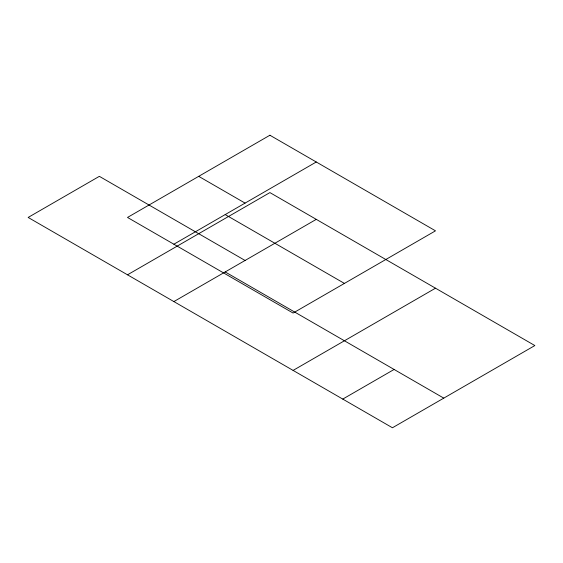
<?xml version="1.0" encoding="UTF-8"?>
<svg xmlns="http://www.w3.org/2000/svg" width="563" height="563" viewBox="0 0 563 563"><rect width="100%" height="100%" fill="white"/><g stroke="black" fill="none" stroke-linecap="round" stroke-linejoin="round"><path stroke-width="0.84" d="M173.868 244.215L316.272 161.996M127.505 274.807L269.909 192.588L534.85 345.555L392.446 427.767L28.15 217.445L99.355 176.339L245.074 260.465M173.868 301.578L316.272 219.359M293.091 370.412L435.495 288.193M342.768 399.09L394.1 369.455M198.704 176.339L245.074 203.109M225.2 214.58L344.422 283.414M225.2 271.943L443.778 398.132M269.909 135.233L127.505 217.445L293.091 313.049L435.495 230.83L269.909 135.233"/></g></svg>
